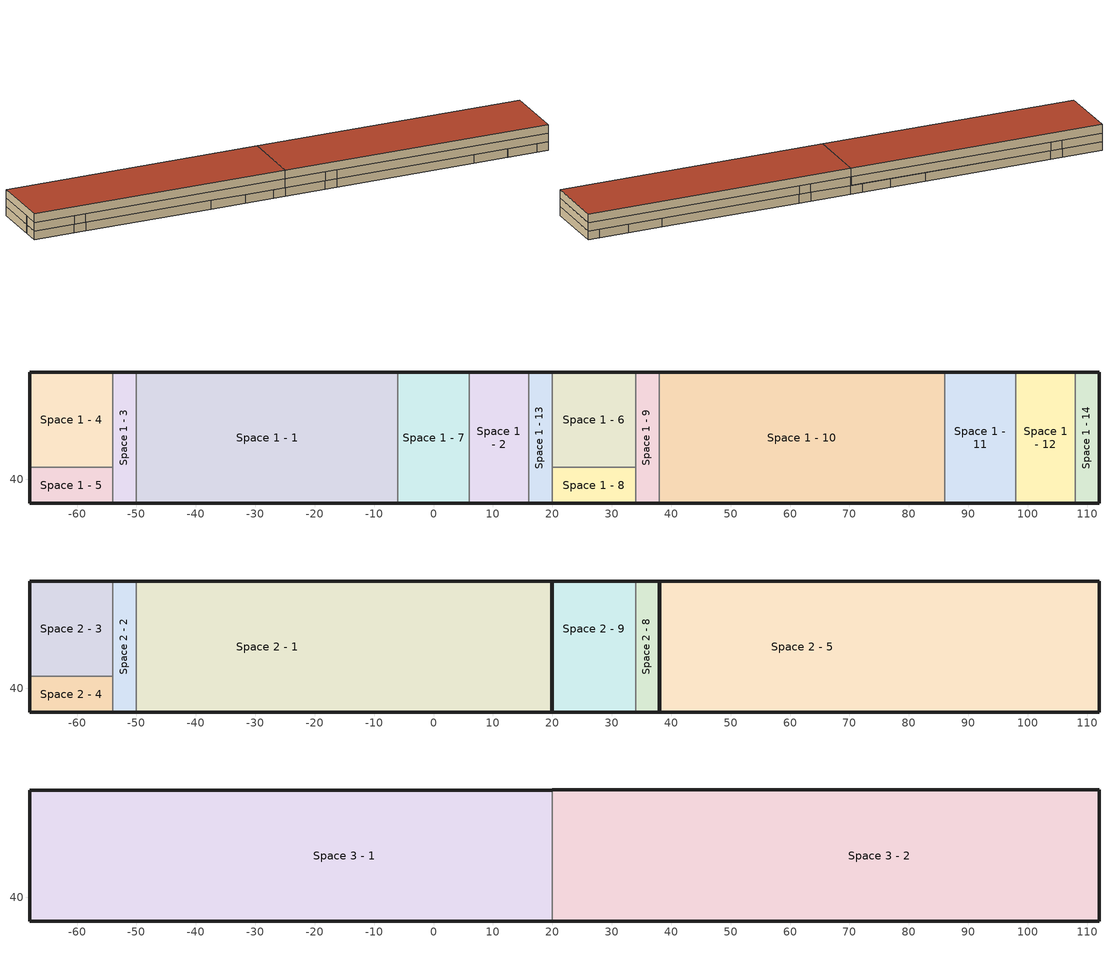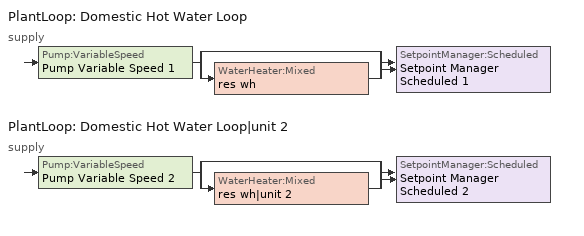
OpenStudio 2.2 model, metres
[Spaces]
Space 1 - 13
 floor ground: 20,42 20,36 16,36 16,58 20,58 z0
 wall outside: 16,36 20,36 / 20,58 16,58 z0:3
 wall to Space 1 - 8: 20,36 20,42 z0:3
 wall to Space 1 - 2: 16,58 16,36 z0:3
 wall to Space 1 - 6: 20,42 20,58 z0:3
Space 1 - 9
 floor ground: 34,58 38,58 38,36 34,36 34,42 z0
 wall outside: 38,58 34,58 / 34,36 38,36 z0:3
 wall to Space 1 - 10: 38,36 38,58 z0:3
 wall to Space 1 - 8: 34,42 34,36 z0:3
 wall to Space 1 - 6: 34,58 34,42 z0:3
 roof outside: 34,42 34,36 38,36 38,58 34,58 z3
Space 1 - 3
 floor ground: -50,36 -54,36 -54,42 -54,58 -50,58 z0
 wall outside: -54,36 -50,36 / -50,58 -54,58 z0:3
 wall to Space 1 - 5: -54,42 -54,36 z0:3
 wall to Space 1 - 4: -54,58 -54,42 z0:3
 wall to Space 1 - 1: -50,36 -50,58 z0:3
Space 1 - 12
 floor ground: 108,36 98,36 98,58 108,58 z0
 wall outside: 98,36 108,36 / 108,58 98,58 z0:3
 wall to Space 1 - 11: 98,58 98,36 z0:3
 wall to Space 1 - 14: 108,36 108,58 z0:3
Space 1 - 7
 floor ground: 6,36 -6,36 -6,58 6,58 z0
 wall outside: -6,36 6,36 / 6,58 -6,58 z0:3
 wall to Space 1 - 1: -6,58 -6,36 z0:3
 wall to Space 1 - 2: 6,36 6,58 z0:3
Space 1 - 6
 floor ground: 20,58 34,58 34,42 20,42 z0
 wall outside: 34,58 20,58 z0:3
 wall to Space 1 - 8: 20,42 34,42 z0:3
Space 1 - 10
 floor ground: 38,58 86,58 86,36 38,36 z0
 wall outside: 86,58 38,58 / 38,36 86,36 z0:3
 wall to Space 1 - 11: 86,36 86,58 z0:3
 roof outside: 38.09,36 38.09,58 38,58 38,36 z3
Space 1 - 1
 floor ground: -6,36 -50,36 -50,58 -6,58 z0
 wall outside: -6,58 -50,58 / -50,36 -6,36 z0:3
Space 1 - 4
 floor ground: -54,42 -68,42 -68,58 -54,58 z0
 wall outside: -54,58 -68,58 -68,42 z0:3
 wall to Space 1 - 5: -68,42 -54,42 z0:3
Space 1 - 14
 floor ground: 112,36 108,36 108,58 112,58 z0
 wall outside: 108,36 112,36 112,58 108,58 z0:3
Space 1 - 11
 floor ground: 86,58 97.91,58 98,58 98,36 97.91,36 86,36 z0
 wall outside: 98,58 97.91,58 86,58 / 86,36 97.91,36 98,36 z0:3
 roof outside: 86,36 97.91,36 98,36 98,58 97.91,58 86,58 z3
Space 1 - 5
 floor ground: -54,36 -68,36 -68,42 -54,42 z0
 wall outside: -68,42 -68,36 -54,36 z0:3
Space 1 - 2
 floor ground: 16,36 6,36 6,58 16,58 z0
 wall outside: 16,58 6,58 / 6,36 16,36 z0:3
Space 1 - 8
 floor ground: 34,36 20,36 20,42 34,42 z0
 wall outside: 20,36 34,36 z0:3
Space 2 - 9
 floor to Space 1 - 6: 34,58 34,42 20,42 20,58 z3
 floor ground: 20,58 20,36 19.91,36 19.91,58 z3
 floor to Space 1 - 8: 34,42 34,36 20,36 20,42 z3
 wall outside: 34,58 20,58 19.91,58 19.91,36 20,36 34,36 z3:6
 wall to Space 2 - 8: 34,36 34,58 z3:6
 roof outside: 20,36 20,58 19.91,58 19.91,36 z6
Space 2 - 1
 floor to Space 1 - 7: 6,58 6,36 -6,36 -6,58 z3
 floor to Space 1 - 1: -6,58 -6,36 -50,36 -50,58 z3
 floor to Space 1 - 2: 16,58 16,36 6,36 6,58 z3
 floor to Space 1 - 13: 19.91,58 19.91,36 16,36 16,58 z3; 20,58 20,36 19.91,36 19.91,58 z3
 wall outside: -50,36 19.91,36 20,36 20,58 19.91,58 -50,58 z3:6
 wall to Space 2 - 2: -50,58 -50,36 z3:6
Space 2 - 4
 floor to Space 1 - 5: -54,36 -68,36 -68,42 -54,42 z3
 wall outside: -68,42 -68,36 -54,36 z3:6
 wall to Space 2 - 3: -54,42 -68,42 z3:6
 wall to Space 2 - 2: -54,36 -54,42 z3:6
Space 2 - 3
 floor to Space 1 - 4: -54,42 -68,42 -68,58 -54,58 z3
 wall outside: -54,58 -68,58 -68,42 z3:6
 wall to Space 2 - 2: -54,42 -54,58 z3:6
Space 2 - 5
 floor to Space 1 - 12: 108,58 108,36 98,36 98,58 z3
 floor to Space 1 - 14: 112,58 112,36 108,36 108,58 z3
 floor to Space 1 - 10: 86,58 86,36 38.09,36 38.09,58 z3
 floor ground: 98,58 98,36 86,36 86,58 z3
 wall outside: 112,58 38.09,58 38.09,36 112,36 112,58 z3:6
Space 2 - 8
 floor ground: 38,36 34,36 34,58 38,58 z3
 wall outside: 34,36 38,36 38,58 34,58 z3:6
Space 2 - 2
 floor to Space 1 - 3: -50,36 -54,36 -54,42 -54,58 -50,58 z3
 wall outside: -54,36 -50,36 / -50,58 -54,58 z3:6
Space 3 - 2
 floor to Space 2 - 8: 38,58 38,36 34,36 34,58 z6
 floor to Space 2 - 9: 34,58 34,36 20,36 20,58 z6
 floor to Space 2 - 5: 112,58 112,36 38.09,36 38.09,58 z6
 floor ground: 112,58.09 112,58 38.09,58 38.09,36 38,36 38,58 20,58 20,58.09 z6
 wall outside: 20,36 112,36 112,58.09 20,58.09 20,58 z6:9
 wall to Space 3 - 1: 20,58 20,36 z6:9
 roof outside: 20,58 20,36 112,36 112,58.09 20,58.09 z9
Space 3 - 1
 floor to Space 2 - 1: 20,58 20,36 19.91,36 19.91,58 z6; 19.91,58 19.91,36 -50,36 -50,58 z6
 floor to Space 2 - 2: -50,58 -50,36 -54,36 -54,58 z6
 floor to Space 2 - 3: -54,58 -54,42 -68,42 -68,58 z6
 floor to Space 2 - 4: -54,42 -54,36 -68,36 -68,42 z6
 wall outside: 20,58 -68,58 -68,36 20,36 z6:9
 roof outside: -68,36 20,36 20,58 -68,58 z9
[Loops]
PlantLoop 'Domestic Hot Water Loop'
 supply: Pump:VariableSpeed 'Pump Variable Speed 1' > split
  | bypass
  | WaterHeater:Mixed 'res wh'
  join > SetpointManager:Scheduled 'Setpoint Manager Scheduled 1'
PlantLoop 'Domestic Hot Water Loop|unit 2'
 supply: Pump:VariableSpeed 'Pump Variable Speed 2' > split
  | bypass
  | WaterHeater:Mixed 'res wh|unit 2'
  join > SetpointManager:Scheduled 'Setpoint Manager Scheduled 2'
[Building]
Building: Standards Number of Above Ground Stories=2; Standards Building Type=singlefamilyttached
[Site]
Denver Intl Ap_CO_USA: Latitude {deg}=39.83; Longitude {deg}=-104.65; Time Zone {hr}=-7; Elevation {m}=1650
[ClimateZones]
Climate Zone Institution Name 2=Building America; Climate Zone Document Year 2=0; Climate Zone Value 2=Cold
[Site:WaterMainsTemperature]
Calculation Method=Correlation; Annual Average Outdoor Air Temperature {C}=10.8753; Maximum Difference In Monthly Average Outdoor Air Temperatures {deltaC}=23.1524
[Site:GroundTemperature:BuildingSurface]
6.71221, 4.9416, 4.79814, 5.63626, 9.00496, 12.3608, 15.2732, 17.1228, 17.2883, 15.7979, 12.9685, 9.71588
[Site:GroundTemperature:Deep]
10.8753, 10.8753, 10.8753, 10.8753, 10.8753, 10.8753, 10.8753, 10.8753, 10.8753, 10.8753, 10.8753, 10.8753
[Space]
Name | Space Type | Thermal Zone | Building Unit
Space 2 - 9 | 114 | bedroom 2 zone unit 2 | unit 2
Space 1 - 13 | 112 | laundry 1 zone unit 1 | unit 1
Space 2 - 1 | 112 | living 2 zone unit 1 | unit 1
Space 1 - 9 | 112 | hallway 1 zone unit 2 | unit 2
Space 1 - 3 | 112 | hallway 1 zone unit 1 | unit 1
Space 3 - 2 | 117 | attic zone unit 2 | unit 2
Space 1 - 12 | 113 | garage zone unit 2 | unit 2
Space 2 - 4 | 115 | bathroom 2 zone unit 1 | unit 1
Space 1 - 7 | 116 | kitchen zone unit 1 | unit 1
Space 1 - 6 | 114 | bedroom 1 zone unit 2 | unit 2
Space 1 - 10 | 112 | living 1 zone unit 2 | unit 2
Space 1 - 1 | 112 | living 1 zone unit 1 | unit 1
Space 2 - 3 | 114 | bedroom 2 zone unit 1 | unit 1
Space 3 - 1 | 117 | attic zone unit 1 | unit 1
Space 1 - 4 | 114 | bedroom 1 zone unit 1 | unit 1
Space 1 - 14 | 112 | laundry 1 zone unit 2 | unit 2
Space 2 - 5 | 112 | living 2 zone unit 2 | unit 2
Space 1 - 11 | 116 | kitchen zone unit 2 | unit 2
Space 2 - 8 | 112 | hallway 2 zone unit 2 | unit 2
Space 2 - 2 | 112 | hallway 2 zone unit 1 | unit 1
Space 1 - 5 | 115 | bathroom 1 zone unit 1 | unit 1
Space 1 - 2 | 113 | garage zone unit 1 | unit 1
Space 1 - 8 | 115 | bathroom 1 zone unit 2 | unit 2
[SpaceType]
Name | Standards Space Type
114 | bedroom
112 | living
117 | attic
113 | garage
115 | bathroom
116 | kitchen
[ThermalZone] Use Ideal Air Loads=No
living 1 zone unit 1; hallway 1 zone unit 1; bedroom 1 zone unit 1; bedroom 2 zone unit 1; bathroom 1 zone unit 1; bathroom 2 zone unit 1; kitchen zone unit 1; garage zone unit 1; attic zone unit 1; living 2 zone unit 1; hallway 2 zone unit 1; garage zone unit 2; kitchen zone unit 2; bedroom 2 zone unit 2; bathroom 1 zone unit 2; bedroom 1 zone unit 2; hallway 1 zone unit 2; living 1 zone unit 2; hallway 2 zone unit 2; living 2 zone unit 2; attic zone unit 2; laundry 1 zone unit 1; laundry 1 zone unit 2
[Sizing:Zone] Zone Cooling Design Supply Air Temperature Input Method=SupplyAirTemperature; Zone Cooling Design Supply Air Temperature {C}=14; Zone Cooling Design Supply Air Temperature Difference {deltaC}=11.11; Zone Heating Design Supply Air Temperature Input Method=SupplyAirTemperature; Zone Heating Design Supply Air Temperature {C}=40; Zone Heating Design Supply Air Temperature Difference {deltaC}=11.11; Zone Cooling Design Supply Air Humidity Ratio {kg-H2O/kg-air}=0.0085; Zone Heating Design Supply Air Humidity Ratio {kg-H2O/kg-air}=0.008; Cooling Design Air Flow Method=DesignDay; Heating Design Air Flow Method=DesignDay; Account for Dedicated Outdoor Air System=No; Dedicated Outdoor Air System Control Strategy=NeutralSupplyAir; Dedicated Outdoor Air Low Setpoint Temperature for Design {C}=autosize; Dedicated Outdoor Air High Setpoint Temperature for Design {C}=autosize
living 1 zone unit 1; hallway 1 zone unit 1; bedroom 1 zone unit 1; bedroom 2 zone unit 1; bathroom 1 zone unit 1; bathroom 2 zone unit 1; kitchen zone unit 1; garage zone unit 1; attic zone unit 1; living 2 zone unit 1; hallway 2 zone unit 1; garage zone unit 2; kitchen zone unit 2; bedroom 2 zone unit 2; bathroom 1 zone unit 2; bedroom 1 zone unit 2; hallway 1 zone unit 2; living 1 zone unit 2; hallway 2 zone unit 2; living 2 zone unit 2; attic zone unit 2; laundry 1 zone unit 1; laundry 1 zone unit 2
[BuildingUnit] Building Unit Feature Name 1=SizingInfoGarageFracUnderFinishedSpace; Building Unit Feature Data Type 1=Double; Building Unit Feature Value 1=0.5; Building Unit Feature Name 2=NumberOfBedrooms; Building Unit Feature Data Type 2=Integer; Building Unit Feature Value 2=2; Building Unit Feature Name 3=NumberOfBathrooms; Building Unit Feature Data Type 3=Double; Building Unit Feature Name 4=DHWSchedIndex; Building Unit Feature Data Type 4=Integer
Name | Building Unit Feature Value 3 | Building Unit Feature Value 4
unit 1 | 2 | 0
unit 2 | 1 | 1
[PlantLoop] Glycol Concentration=0; Maximum Loop Flow Rate {m3/s}=0.01; Plant Loop Volume {m3}=0.003; Load Distribution Scheme=Optimal
Domestic Hot Water Loop; Domestic Hot Water Loop|unit 2
[Sizing:Plant] Loop Type=Heating; Design Loop Exit Temperature {C}=52.6667; Loop Design Temperature Difference {deltaC}=5.55556; Sizing Option=NonCoincident; Zone Timesteps in Averaging Window=1; Coincident Sizing Factor Mode=None
Domestic Hot Water Loop; Domestic Hot Water Loop|unit 2
[Pump:VariableSpeed] Rated Flow Rate {m3/s}=0.01; Rated Pump Head {Pa}=1; Rated Power Consumption {W}=0; Motor Efficiency=1; Fraction of Motor Inefficiencies to Fluid Stream=0; Coefficient 1 of the Part Load Performance Curve=0; Coefficient 2 of the Part Load Performance Curve=1; Coefficient 3 of the Part Load Performance Curve=0; Coefficient 4 of the Part Load Performance Curve=0; Pump Control Type=Intermittent
Pump Variable Speed 1; Pump Variable Speed 2
[SetpointManager:Scheduled] Control Variable=Temperature
Name | Schedule
Setpoint Manager Scheduled 1 | dhw temp
Setpoint Manager Scheduled 2 | dhw temp 1
[WaterHeater:Mixed] Tank Volume {m3}=0.107884; Deadband Temperature Difference {deltaC}=2; Maximum Temperature Limit {C}=99; Heater Control Type=Cycle; Heater Maximum Capacity {W}=11722.8; Heater Minimum Capacity {W}=0; Heater Fuel Type=NaturalGas; Heater Thermal Efficiency=0.773298; Off Cycle Parasitic Fuel Consumption Rate {W}=0; Off Cycle Parasitic Fuel Type=Electricity; Off Cycle Parasitic Heat Fraction to Tank=0; On Cycle Parasitic Fuel Consumption Rate {W}=0; On Cycle Parasitic Fuel Type=Electricity; On Cycle Parasitic Heat Fraction to Tank=0; Ambient Temperature Indicator=ThermalZone; Off Cycle Loss Coefficient to Ambient Temperature {W/K}=4.15715; Off Cycle Loss Fraction to Thermal Zone=0.64; On Cycle Loss Coefficient to Ambient Temperature {W/K}=4.15715; On Cycle Loss Fraction to Thermal Zone=1; Use Side Effectiveness=1; Source Side Effectiveness=1; Use Side Design Flow Rate {m3/s}=autosize; Source Side Design Flow Rate {m3/s}=autosize; Indirect Water Heating Recovery Time {hr}=1.5
Name | Setpoint Temperature Schedule | Ambient Temperature Thermal Zone
res wh | WH Setpoint Temp | garage zone unit 1
res wh|unit 2 | WH Setpoint Temp 1 | garage zone unit 2
[Schedule:Constant] Value=52.6667
dhw temp; WH Setpoint Temp; dhw temp 1; WH Setpoint Temp 1
